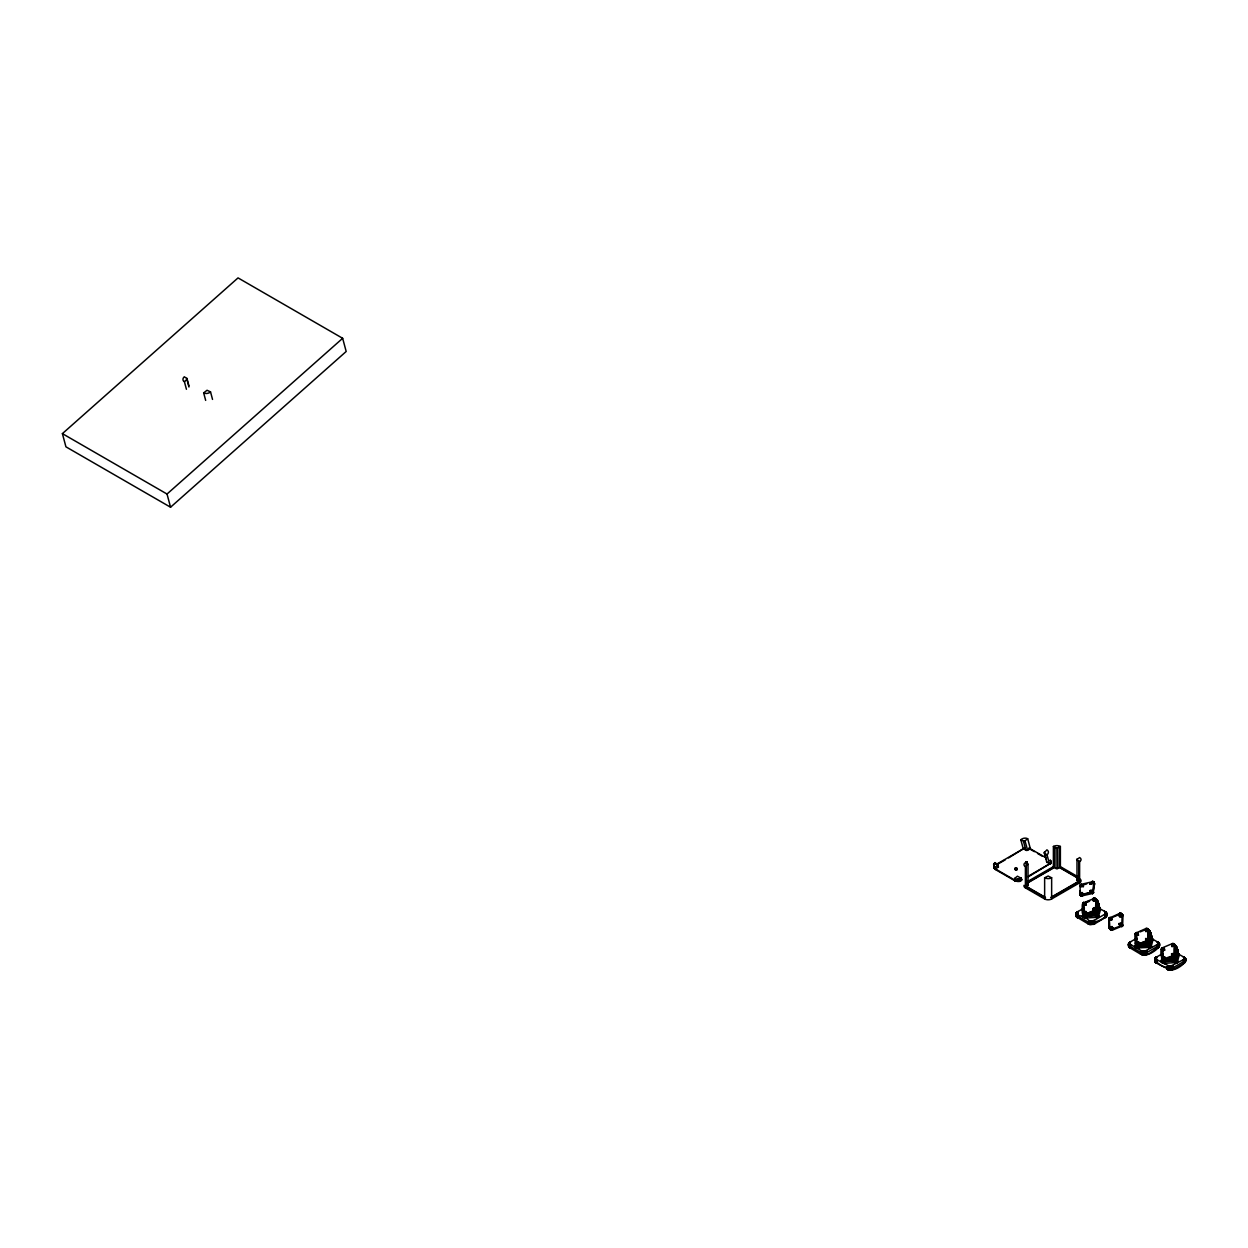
<?xml version="1.0" encoding="UTF-8"?>
<svg xmlns="http://www.w3.org/2000/svg" width="1248" height="1248" viewBox="0 0 1248 1248"><rect width="100%" height="100%" fill="white"/><g stroke="black" fill="none" stroke-linecap="round" stroke-linejoin="round"><path stroke-width="1.5" d="M1015.466 869.996L1015.794 867.719L1016.777 869.794C1017.853 868.546 1013.782 867.032 1015.591 869.388M1015.685 867.734L1016.215 869.31L1016.106 867.688M1016.418 869.357L1016.418 867.75L1016.512 869.404M1016.668 869.965L1016.714 868.296M1025.809 863.772L1026.012 861.76L1027.151 861.822M1026.277 861.65L1026.605 863.242M1026.714 861.65L1026.808 863.273L1026.901 861.697M1027.276 863.725L1027.244 861.931L1026.012 861.76M1076.4 914.41C1077.773 919.714 1074.403 915.112 1077.461 913.567L1077.289 911.976C1078.678 910.01 1074.325 917.062 1077.461 917.701C1074.481 916.765 1077.133 909.34 1077.476 913.474M1076.213 916.282L1076.306 912.943L1078.022 911.57L1076.774 912.366M1076.431 915.205L1077.118 917.452L1076.93 915.533L1078.178 914.285L1077.461 917.701L1078.022 914.176L1077.461 912.179L1076.306 912.943M1077.102 913.723L1078.178 911.461M1076.15 913.24L1077.383 912.319C1072.718 917.28 1082.671 913.271 1088.833 920.447L1088.334 923.988L1094.153 924.175L1106.149 917.015L1106.898 915.33L1105.447 911.867L1105.65 913.598M1077.102 915.658L1088.162 922.069L1089.208 920.634L1087.96 923.567M1105.822 913.723L1104.574 911.352L1105.666 912.725L1104.745 914.285L1093.716 920.634L1090.05 920.915L1089.722 924.487L1090.05 920.915L1088.162 922.069M1089.832 924.253L1090.502 920.993L1089.988 924.534L1088.381 923.785M1090.097 924.3L1091.189 924.409L1091.22 921.071L1090.783 924.643L1090.736 921.024L1090.362 922.724L1088.381 922.178M1105.822 912.101L1105.291 911.929C1112.062 915.876 1092.764 924.706 1093.903 920.54L1094.59 923.988L1094.09 920.447L1094.964 921.96C1095.604 925.205 1089.02 925.454 1091.704 921.071L1092.016 924.394L1092.187 921.024L1092.827 924.3L1092.655 920.962L1093.201 924.487L1092.889 920.915L1093.092 922.631L1090.362 922.724M1094.09 923.972L1093.31 920.79L1094.153 924.175L1093.716 920.634L1094.761 922.069M1097.522 914.628C1099.519 912.101 1092.998 885.066 1100.393 910.088L1098.24 917.233L1085.729 918.029L1082.531 916.172L1083.919 908.95M1096.134 900.962C1102.889 905.814 1095.775 913.318 1097.304 902.366L1096.867 899.98L1095.136 899.278L1096.103 899.839L1095.338 910.494L1084.013 914.534L1097.413 914.69L1098.1 912.772L1096.384 909.277L1096.524 904.285L1097.85 901.649L1095.619 899.059L1094.231 899.215M1100.393 910.088L1099.176 908.887L1098.802 904.254L1097.164 902.71M1099.176 907.327L1100.424 909.808L1098.521 907.858L1099.644 908.528L1097.912 901.68L1094.917 898.154L1082.89 903.131L1084.465 914.893L1097.023 914.55L1098.115 913.052L1097.382 911.04M1119.581 916.687L1119.69 914.893L1121.453 915.346M1128.769 944.845L1129.924 942.474L1128.676 943.379C1127.318 946.296 1131.515 949.931 1128.52 946.109C1127.724 944.143 1131.421 940.664 1129.752 942.271L1128.769 945.11L1129.44 947.622L1128.488 944.174L1130.111 942.209L1129.58 947.747L1130.111 942.209L1129.112 944.408M1129.565 944.003L1130.485 941.85L1129.409 942.521L1129.939 943.769M1158.752 944.408L1159.111 946.109L1159.174 943.379L1157.052 941.647L1158.128 943.02L1157.364 944.471L1144.65 951.319L1141.483 950.836L1130.345 944.346L1129.409 947.435M1129.175 947.341L1128.488 945.781L1129.846 943.722L1128.676 944.954L1129.752 946.078L1140.625 952.364L1141.483 950.836L1140.797 954.268L1141.312 950.726C1140.266 962.754 1164.899 946.28 1158.986 943.082L1157.848 942.349L1159.236 943.535L1158.269 947.747L1158.986 946.873M1142.513 951.194L1142.201 954.767L1142.513 951.194L1141.702 954.642L1142.076 951.07L1140.625 952.364M1142.294 954.533L1142.965 951.288L1142.45 954.829L1140.438 953.862M1142.56 954.595L1143.652 954.689L1143.683 951.35L1143.246 954.938L1143.199 951.319L1142.029 952.864L1141.873 951.007L1141.53 954.346M1159.111 946.109C1162.559 942.022 1143.636 962.083 1144.166 951.35L1144.478 954.689L1144.65 951.319L1145.305 954.595L1145.118 951.241L1145.664 954.767L1145.352 951.194L1145.555 952.926L1142.825 953.02M1146.553 954.268L1146.553 950.726L1147.255 954.174M1138.004 933.254L1138.457 935.189L1136.179 934.924L1136.101 933.535L1137.334 933.005L1138.27 933.754L1137.334 933.005L1135.805 934.814L1136.101 943.738L1137.38 945.376L1148.846 941.71L1149.86 936.936L1151.358 935.314L1150.032 932.755L1151.639 938.153L1149.985 945.922L1138.457 946.608L1136.21 945.079L1134.978 946.327L1136.616 947.965L1150.999 947.341L1152.887 940.103L1150.859 938.075M1148.581 929.432L1150.843 933.098L1151.561 938.73L1150.094 938.605L1149.486 933.332L1148.519 942.661L1136.678 945.001L1136.663 933.348M1148.815 929.651L1151.077 933.8L1151.639 939.276L1152.887 940.243L1151.639 938.153L1150.438 945.36L1151.592 946.702L1150.375 945.547L1151.452 946.936L1150.266 945.703L1151.249 947.138L1149.611 939.775L1149.782 931.086L1147.52 928.496L1149.236 930.15M1154.79 961.412L1155.414 962.489L1154.79 958.838C1156.568 956.467 1155.898 960.991 1155.976 957.419C1157.754 955.032 1152.31 963.784 1157.052 959.821L1156.35 963.253L1154.728 961.085L1156.163 957.294L1156.88 959.712L1169.922 966.498L1183.603 959.603L1184.336 958.027L1183.276 956.795L1185.319 958.37L1185.6 960.929L1183.978 963.253L1173.292 969.415L1170.031 970.102L1155.976 962.832L1154.993 959.993M1155.632 960.976L1156.724 959.603L1156.163 963.144L1156.584 959.494L1155.476 960.835L1155.976 963.019L1154.993 958.37L1156.241 957.481L1155.102 959.837M1155.336 959.556L1156.459 957.232M1155.632 959.275L1156.724 956.998L1155.804 959.15M1166.833 969.306L1167.707 965.968C1167.972 970.398 1152.918 961.709 1156.88 959.712L1155.804 961.1M1168.736 966.342L1168.424 969.914L1168.736 966.342L1167.925 969.774L1168.3 966.217L1167.473 969.618L1167.91 966.061L1166.864 967.496M1168.534 969.68L1169.204 966.436L1168.69 969.961L1166.662 969.01M1168.799 969.727L1169.891 969.836L1169.922 966.498L1169.485 970.07L1169.438 966.467L1169.064 968.152L1167.083 967.606M1185.226 958.23L1183.978 957.356L1185.319 958.37C1190.264 961.444 1168.97 976.045 1170.406 966.498L1170.718 969.821L1170.889 966.467L1171.529 969.727L1171.357 966.389L1171.903 969.914L1171.576 966.342L1171.794 968.074L1169.064 968.152M1172.792 969.415L1172.777 965.874L1173.479 969.306M1162.559 950.836L1161.389 949.4L1162.2 947.887L1172.246 943.644L1174.04 943.784L1175.975 946.093L1176.614 960.679L1164.696 961.756L1162.45 960.227L1161.217 961.194L1163.963 963.409L1177.363 962.395L1179.11 955.25L1177.082 953.222M1177.878 954.314L1179.11 955.25L1177.878 954.205L1176.614 947.185L1173.12 943.504L1176.755 947.513L1177.862 954.424L1179.11 955.375L1177.878 954.314L1177.644 950.461L1176.677 960.508L1177.816 961.834L1176.552 960.773L1177.691 962.068L1176.49 960.851L1177.488 962.286L1176.318 961.007L1177.238 962.489L1176.224 961.069L1176.427 956.171C1172.668 954.658 1175.647 940.727 1172.714 944.408M1162.512 948.901L1162.34 958.885L1163.776 960.586L1175.554 958.168L1176.302 953.456C1179.204 952.099 1176.365 946.748 1175.101 945.844C1179.142 947.56 1176.146 953.113 1179.11 955.11L1177.878 954.205L1177.348 949.073M1083.404 886.642C1084.59 884.099 1078.912 885.128 1082.952 885.503M1083.092 886.517L1083.389 886.532M1090.549 892.211L1089.91 890.495L1091.048 892.382L1092.406 891.977L1092.234 890.37L1092.452 891.899M1090.658 890.729C1089.707 889.294 1094.418 890.542 1091.048 892.382M1083.779 909.464C1084.278 930.961 1083.311 885.503 1083.685 913.801C1083.857 916.796 1079.816 900.775 1084.543 902.928L1089.582 901.29M1098.973 905.221L1099.036 908.341L1100.408 909.667L1099.16 908.653L1097.32 900.806L1095.151 899.558L1096.758 900.37L1096.352 911.134L1084.606 914.971L1096.82 912.194L1097.647 910.51L1096.493 909.527L1096.852 904.925L1097.179 910.307L1096.945 905.143L1098.193 903.973C1099.706 897.109 1089.13 901.68 1095.104 900.822M1099.176 908.887L1100.424 909.808L1099.16 908.996L1097.632 902.569L1099.036 908.341C1100.502 910.12 1097.6 900.962 1097.912 901.742M1149.985 944.611L1151.03 941.304L1150.781 938.777L1150.578 943.628L1148.862 939.557L1149.314 935.204L1149.876 944.689L1137.068 945.251L1150.063 942.568L1150.188 944.767L1137.068 945.251L1136.429 947.887L1136.288 934.456M1150.796 932.958L1150.016 932.818L1150.734 934.456L1149.408 935.438L1148.971 939.806L1150.391 941.741L1150.188 947.731L1149.486 945.126M1151.639 939.058L1152.871 939.962L1151.623 937.513L1152.887 940.103C1150.094 939.916 1152.996 934.159 1149.907 937.201L1149.938 944.05M1162.559 949.182L1163.573 948.152L1164.509 948.901L1161.592 948.574L1162.574 960.773L1161.326 961.896M1175.429 958.23L1175.85 946.14L1173.666 944.736L1176.224 946.67L1175.226 949.712L1176.271 953.176L1175.632 956.686L1175.647 950.586C1176.848 943.878 1179.656 955.781 1176.256 949.088L1177.597 950.57L1177.878 954.205L1179.079 954.97L1177.457 953.472L1184.336 957.419L1184.695 959.275M1084.34 914.8L1083.046 912.678L1085.198 914.222L1095.635 909.854L1095.916 899.48L1093.373 898.264L1096.243 899.246L1098.115 902.132L1098.271 904.16L1096.945 905.143M1098.443 905.408L1098.739 904.176L1099.004 907.733C1098.677 903.911 1098.77 900.978 1097.335 906.376L1095.76 912.132L1084.606 914.956L1091.407 914.956M1110.564 929.947L1109.3 927.982L1109.285 918.029L1110.127 917.374L1108.926 918.98L1109.254 928.231L1112.155 930.228L1122.623 925.86L1122.982 915.517L1121.843 913.91L1119.596 913.411L1109.207 918.154L1109.956 929.074L1112.608 928.949M1162.091 949.681L1162.34 958.885L1163.62 960.539L1174.945 956.686L1176.037 951.818L1177.332 950.758L1176.287 947.653L1177.831 953.987L1179.032 954.829M1085.994 915.299L1085.978 918.044C1084.637 910.478 1097.6 918.622 1098.053 912.226L1096.384 909.277L1098.084 902.522L1095.869 898.903L1093.342 898.31M1175.538 957.325C1171.388 961.49 1160.468 957.497 1164.68 963.472C1163.417 956.561 1175.756 961.74 1176.271 955.718L1175.086 954.704L1175.226 949.712L1176.536 947.092L1173.76 944.206L1175.647 945.89L1175.366 956.498L1163.448 960.461L1176.115 960.118L1176.599 962.816L1175.725 961.272L1176.802 958.214L1175.086 954.704L1176.802 947.747L1175.569 945.407M1100.284 909.262L1099.16 907.982L1097.975 915.08L1099.129 916.406C1089.988 913.848 1077.664 922.256 1083.919 903.349M1109.581 919.807C1111.968 915.548 1112.03 919.979 1112.155 919.495M1149.143 931.648L1147.583 929.292L1148.566 929.963L1147.926 940.68L1136.242 944.408L1136.928 945.188L1135.462 943.207L1135.524 933.176L1146.179 928.434L1148.3 929.464L1147.926 940.399L1137.318 944.549L1135.555 943.285L1135.212 934.175L1136.366 932.521L1137.006 933.223M1148.722 941.803L1149.065 930.041M1162.262 954.58L1163.276 959.868L1173.931 956.03L1174.805 945.282L1173.682 945.344M1174.992 956.28L1174.945 944.674M1100.377 909.542L1098.911 906.126L1097.491 907.171L1096.82 911.57L1097.538 907.452L1098.895 906.329L1097.85 901.54M1135.165 946.873L1136.335 945.625L1136.304 937.045M1178.986 954.704L1177.831 952.536L1178.908 954.564L1177.722 953.768C1178.876 950.165 1174.274 954.408 1177.722 954.112L1177.55 950.087L1176.318 948.964L1177.691 953.16L1177.613 950.695L1176.178 949.198L1177.691 950.836M1097.85 905.362L1098.536 904.925C1097.288 899.886 1099.722 904.972 1097.195 905.861C1100.455 915.923 1084.668 911.102 1084.153 917.686L1084.918 916.11L1084.356 917.748C1084.871 911.383 1096.571 916.266 1097.476 910.073L1096.384 909.277L1097.71 902.585L1098.692 905.533M1151.498 938.964C1151.405 935.236 1151.452 930.54 1149.658 936.156L1149.486 940.15M1175.429 960.32L1176.568 956.639L1175.382 955.5L1175.897 951.304L1177.254 949.073L1177.379 950.96M1083.997 914.488L1083.28 917.202L1084.216 915.736L1082.999 916.968L1084.216 914.706L1083.841 909.589C1084.715 922.631 1080.378 900.619 1085.713 903.318C1083.763 902.086 1083.545 905.752 1083.81 905.174M1104.574 911.352L1105.65 911.976L1098.786 908.06L1100.128 909.012C1097.632 908.716 1100.486 903.755 1097.444 906.906L1096.898 910.946L1096.945 900.448M1096.508 911.602L1096.524 904.285M1098.053 912.226L1097.444 913.474L1097.647 910.51M1149.049 941.476C1148.659 931.273 1151.53 929.854 1146.834 929.136M1149.658 931.757L1148.862 930.712L1150.391 932.49L1148.862 939.557L1150.328 941.491L1150.157 944.174L1137.224 945.313L1149.19 943.098L1149.533 933.223M1150.126 942.458L1150.11 940.789M1175.725 957.762L1163.308 960.398L1163.058 963.191L1163.464 960.476L1175.429 957.122L1175.772 948.355L1175.351 949.416L1176.724 947.7L1177.472 951.382L1176.146 952.349L1175.538 956.077L1176.677 957.138C1176.583 965.609 1146.6 957.746 1176.1 959.821M1176.006 957.793L1176.349 955.937L1175.195 954.954L1176.708 947.887M1097.132 911.882L1096.649 904.488L1097.912 902.195L1098.552 903.427M1149.704 941.585L1149.112 934.768L1150.469 932.256L1147.63 929.854L1149.611 930.992L1149.377 942.708L1137.895 945.469M1152.746 939.557C1150.765 939.229 1150.687 929.588 1150.999 935.22L1150.313 935.657M1150.531 932.365L1151.592 938.839L1152.84 939.822L1151.623 938.948L1150.001 931.679L1147.754 929.308M1176.084 952.068L1176.084 956.467L1176.084 952.068L1177.644 950.461L1176.692 947.638L1175.164 952.208L1176.146 958.916M1177.66 952.708L1177.8 951.506L1177.644 953.675L1178.83 954.439L1177.722 953.768L1177.675 951.319L1176.24 952.895L1175.632 956.686M1096.914 909.652L1096.836 906.906L1097.008 909.854M1098.193 903.973L1098.443 903.224M1136.242 939.76L1136.242 947.794L1137.068 946.265M1158.784 945.188L1158.877 942.926L1157.629 942.084L1158.612 942.646L1151.436 938.434L1151.389 935.548L1151.561 938.73L1152.684 939.432L1149.767 932.662L1148.924 937.061L1150.594 934.097L1150.079 932.225L1150.812 934.643L1149.502 935.672L1148.971 939.806M1149.736 939.962L1149.299 937.186L1149.377 941.741M1149.408 935.438L1150.656 934.268L1149.58 930.774L1151.155 935.813M1175.866 956.389L1175.678 946.234L1176.443 947.326L1175.164 952.208L1176.895 947.856L1176.739 949.057M1175.647 950.586L1176.895 949.416C1178.143 948.137 1176.271 951.272 1176.724 947.544M1097.148 909.496L1096.805 908.092L1096.992 911.336M1176.271 955.718L1176.63 958.948M1096.992 910.868L1097.678 901.352M1150.204 932.584C1150.75 930.493 1147.942 931.71 1149.845 941.32L1149.626 933.005M1175.554 956.108L1175.678 946.234M1084.855 911.711C1086.883 913.614 1085.822 910.213 1084.387 912.896M1094.465 900.167L1093.139 900.541L1094.714 900.682M1146.116 931.445C1146.881 930.696 1145.586 930.275 1147.661 930.368M1152.809 939.697L1151.514 936.796L1151.42 938.527L1152.59 939.292L1151.498 938.621L1149.439 930.415M1164.992 956.966L1163.152 957.7L1164.4 958.495L1164.041 956.873L1163.074 958.09L1164.977 958.526M1172.59 946.296C1174.805 945.001 1170.172 946.639 1173.463 945.828M1081.735 894.192C1084.372 891.665 1079.239 893.396 1082.64 893.474M1086.088 904.8L1085.495 902.912L1086.041 904.862L1083.716 904.628L1083.701 903.162L1085.183 903.146M1083.046 902.944L1083.919 904.098L1083.763 902.288M1111.406 918.294L1110.361 920.041L1112.186 919.511M1136.304 939.869C1137.49 955.89 1134.276 932.942 1136.335 932.568M1136.226 934.159L1137.708 933.426M1097.928 913.52L1097.413 915.689L1098.536 917.062L1097.476 910.073M1149.392 939.947L1149.268 938.371L1149.907 941.46L1148.753 942.802L1137.224 945.313L1148.8 944.065L1150.391 941.741M1162.528 955.016L1162.465 962.941L1163.167 960.32M1176.037 956.966L1176.178 955.516M1097.179 910.307L1096.976 900.791L1097.881 901.961L1097.086 903.568M1149.533 940.774L1149.034 931.024L1149.486 931.71M1090.908 922.771L1090.986 921.055L1090.627 922.756M1143.371 953.066L1143.449 951.35L1143.106 953.051M1169.61 968.214L1169.672 966.482L1169.329 968.183M1085.807 915.283L1085.729 918.029L1085.994 916.313M1138.27 945.578L1138.441 948.324L1138.457 945.594M1096.789 910.073L1097.351 901.259M1149.252 940.368L1150.157 931.523M1175.632 957.216L1174.508 954.611L1174.446 956.826L1164.852 960.554L1174.976 958.948L1176.505 956.389C1172.574 952.302 1177.738 945.547 1174.368 944.72M1175.928 957.544L1175.554 950.352M1082.593 885.331L1081.283 884.302L1080.019 885.409L1080.3 894.8L1093.201 891.758L1094.2 882.929L1093.232 881.572L1081.142 884.348L1080.3 886.626M1080.113 890.62L1079.988 894.91L1081.298 896.033L1092.998 893.381L1094.59 883.943L1092.593 882.398M1096.93 910.276L1097.304 902.366L1096.914 913.505L1086.197 915.314M1175.632 955.703L1176.084 946.748L1176.77 947.95M1099.176 907.748L1097.335 900.65L1096.633 901.68M1149.954 937.466L1151.545 936.546L1149.954 937.466L1150.141 943.878M1176.193 952.614L1177.675 951.709L1176.271 953.176L1175.678 957.013L1176.193 952.614L1177.66 951.21M1083.748 914.8L1082.702 916.594L1083.748 914.8L1082.515 915.751M1097.039 911.992C1093.778 914.612 1080.628 918.59 1083.935 909.839L1083.732 913.63M1137.864 945.422L1149.08 941.788L1138.628 945.422L1136.195 943.925L1135.742 947.497L1136.928 946.187L1136.054 947.7M1162.512 949.603L1162.918 960.149L1162.481 954.892C1163.963 969.259 1158.971 950.321 1161.841 948.246M1185.6 959.478L1184.149 957.294L1185.35 961.256L1184.29 958.729L1185.116 960.476L1185.116 958.074L1183.868 957.232L1185.023 960.336M1173.697 954.907C1171.591 957.2 1173.931 953.862 1173.962 955.079M1111.141 930.212L1109.285 927.81L1109.893 928.762M1151.623 937.31L1151.389 935.314M1177.644 953.675L1178.72 954.314L1177.566 953.566L1177.769 951.99M1136.335 945.625L1135.103 946.748L1136.288 945.532L1135.04 946.608L1136.242 945.422L1134.978 946.327L1136.21 945.188L1134.978 946.187L1136.242 939.338M1176.037 951.818L1176.022 956.218L1175.226 949.712M1096.555 910.307L1095.806 909.168L1097.101 910.073M1111.469 930.275L1109.488 928.59L1111.609 929.323L1121.796 925.423L1122.155 914.628L1119.581 913.458L1121.578 913.489L1122.982 915.689M1174.664 954.767L1175.164 957.606M1097.054 900.869L1096.462 906.781L1096.742 904.706L1098.224 902.85L1098.552 903.724M1150.344 932.24L1149.97 932.942C1148.207 933.785 1152.278 933.473 1150.188 931.804L1149.86 932.802L1149.408 930.743M1175.538 948.932L1176.614 947.185L1176.552 950.789M1176.443 947.326L1177.55 950.29M1122.857 925.049C1122.451 923.286 1119.971 926.531 1121.718 926.687M1151.639 938.278L1150.032 933.941L1151.264 935.064L1149.798 936.671L1149.892 941.569L1149.907 937.201M1177.426 951.179L1177.441 949.619L1175.959 951.553L1176.022 956.218M1151.108 935.61L1150.172 933.566L1151.311 934.939M1085.432 915.236L1085.495 917.998L1085.807 916.297M1121.328 923.926L1120.158 925.61L1118.972 923.536L1119.862 925.408M1138.082 945.563L1137.958 948.293L1138.27 946.592M1147.489 940.43C1148.051 938.387 1145.648 938.184 1145.758 938.948M1164.322 960.695L1164.197 963.44L1164.696 961.756M1176.552 948.09L1177.379 949.51M1095.026 910.135C1096.446 907.327 1091.407 908.31 1094.309 908.248C1092.14 908.185 1092.952 911.102 1095.26 909.652M1098.536 904.925L1097.678 902.663L1098.412 904.535L1097.039 905.377L1096.493 909.527M1121.219 924.706L1121.5 924.799M1147.474 939.76L1146.85 940.399L1147.723 939.931M1096.961 909.418L1097.226 905.923M1149.611 939.775L1149.002 934.565L1150.094 931.96M1175.85 954.923L1175.928 951.366M1096.134 911.867C1095.338 908.903 1096.696 912.194 1085.573 915.127C1084.637 914.612 1100.596 916.126 1098.318 908.497L1098.568 911.009C1098.817 915.408 1078.288 918.606 1083.576 909.152M1097.569 910.291L1097.975 911.695C1099.004 917.576 1076.899 915.439 1090.892 913.38M1097.928 911.446L1097.975 913.739M1150.235 935.407L1151.077 933.8L1149.065 940.072L1150.204 941.023L1150.001 943.051M1150.328 941.491L1149.907 943.769M1143.823 944.767L1138.769 945.313L1138.691 948.34L1138.66 946.608M1175.85 959.946L1165.039 960.523L1164.914 963.472L1164.883 961.756M1150.796 933.317L1150.734 934.456L1150.204 933.317L1149.314 933.8M1150.172 942.224L1149.158 940.352L1149.58 935.906M1175.382 955.5L1175.819 951.054L1175.881 955.75M1096.602 909.776L1097.632 904.706M1149.564 940.368L1150.094 934.986M1175.288 955.219L1176.318 950.134M1159.096 946.421L1159.298 946.265M1177.675 951.896L1176.848 952.099M1079.988 885.643L1080.986 884.426M1090.097 922.678L1090.268 920.962L1089.832 922.631M1137.724 945.485L1137.724 948.262L1138.082 946.561M1142.56 952.973L1142.731 951.241L1142.294 952.926M1161.748 958.105L1162.34 958.885M1162.028 959.01L1163.932 960.554L1163.963 963.409L1164.322 961.709M1168.799 968.12L1168.97 966.389L1168.534 968.074M1084.918 912.943L1085.074 912.054M1093.123 900.37L1094.106 901.212M1109.285 918.091L1110.143 919.074M1110.751 927.42C1113.871 925.61 1108.801 928.98 1112.233 929.12M1121.344 915.97C1118.13 917.53 1120.564 913.474 1121.359 916.25M1138.628 942.786C1140.391 942.864 1134.104 943.176 1138.847 941.897M1137.287 942.895C1139.564 940.727 1136.32 944.908 1137.552 941.834M1146.413 930.244L1145.602 930.836M1164.384 957.029L1163.542 958.214L1164.836 957.559M1171.872 946.062L1174.04 944.97M1093.654 910.432L1092.64 908.544M1118.972 923.957L1121.172 923.676M1138.55 935.095L1138.504 935.142M1145.602 938.48L1145.96 940.633M1164.571 949.962L1164.197 948.34L1162.84 948.324M1173.588 954.065C1169.735 952.021 1172.917 957.434 1171.716 955.469M1097.195 905.861L1096.898 910.541L1097.398 906.641L1098.895 905.627L1097.725 903.146L1098.739 904.488M1175.959 955.984L1175.897 951.304M1097.46 912.132L1097.725 910.728M1161.217 961.194L1162.481 954.486M1097.273 906.11L1096.774 910.338L1097.273 906.11L1098.989 905.408L1097.491 903.77L1099.082 907.421L1097.6 908.029M1110.611 927.67C1113.169 931.289 1110.704 923.489 1112.717 928.855M1149.236 940.633L1149.736 936.406L1151.249 934.612L1150.204 933.442L1151.14 934.362M1175.476 955.656L1175.959 951.553M1090.924 884.302L1092.39 882.835L1091.095 884.177M1149.174 941.663L1149.798 936.671M1080.908 885.612L1081.408 884.894M1082.827 886.626L1081.361 886.642L1081.688 885.44M1135.727 943.956L1135.524 942.958L1136.179 943.847M1176.349 955.937L1176.396 959.322M1096.805 910.494L1097.335 906.376M1175.195 954.954L1175.725 950.82C1178.346 950.695 1176.193 947.06 1177.41 949.307M1149.736 936.406L1149.72 940.836M1149.767 941.335L1149.938 940.368M1097.959 913.427L1097.538 912.101M1150.001 942.396L1150.547 947.606L1149.626 946.093M1176.131 956.732L1176.146 952.349M1176.318 959.993L1176.224 957.528M1097.398 906.641L1096.836 910.634L1097.444 906.906M1149.361 940.836L1149.86 936.936M1173.26 953.566L1171.872 953.784M1171.451 953.831L1173.619 953.893M1135.243 933.894L1136.32 935.688L1135.306 933.629M1150.516 942.521L1149.346 944.876M1099.02 908.201L1099.067 906.563L1098.162 906.672M1150.032 940.571L1149.954 941.944M1099.004 907.967L1099.145 907.109M1135.493 943.363L1137.724 945.454L1137.271 948.168M1149.065 941.054L1148.269 939.463L1149.096 940.181M1151.405 937.498L1149.439 941.866L1150.032 938.028L1151.452 936.562L1150.063 938.309L1149.689 942.412M1151.623 937.825L1152.497 939.167L1151.467 937.092L1150.032 938.028L1149.408 941.538L1150.001 937.747L1151.389 937.295M1136.086 935.298L1138.27 935.282M1163.308 950.555L1162.45 950.633M1091.189 922.787L1091.47 921.071L1091.735 922.787M1143.652 953.082L1143.932 951.366L1144.213 953.082M1169.891 968.23L1170.156 966.514L1170.437 968.23M1098.146 903.053L1097.772 905.112M1150.172 931.804L1150.313 932.942M993.642 864.817L993.642 864.786A4.945 3.494 -15 0 1 994.968 862.633L997.963 864.724L995.311 867.282A4.867 3.448 -15 0 1 993.985 865.004L993.642 864.817A5.242 3.026 0 0 1 995.108 863.179L994.968 862.633M1097.975 911.695L1097.507 913.115M1150.438 941.99L1150.25 943.004M1176.677 957.138L1177.363 962.395L1176.412 960.929M1150.079 942.084L1150.266 941.257M1086.15 912.491L1085.245 911.492M1164.852 957.934L1164.041 956.92M1096.945 911.258L1099.036 905.783L1097.491 907.171M1176.458 957.762L1176.63 956.888M994.016 866.564L994.75 868.436A5.086 2.933 0 0 1 994.063 866.533L995.108 869.341L1014.671 880.651C1016.683 881.743 1021.535 882.242 1021.66 879.512A71.729 29.281 48.4 0 0 1021.332 878.311L1017.401 876.205L1014.671 878.452L1014.671 880.651M1099.784 908.638L1098.973 906.454M1176.474 958.152L1177.02 953.924L1176.817 958.776M1177.894 961.6L1176.614 959.681L1177.862 952.645M1098.911 905.752L1097.616 903.521L1098.646 905.33M1149.439 941.866L1150.094 938.605M1175.678 957.013L1176.318 953.753L1177.675 952.926M1083.701 905.003L1082.968 903.068M1162.294 950.258L1161.545 948.776M1177.722 954.112L1177.722 953.628M1086.181 904.488L1085.869 904.972M1097.21 910.697L1097.366 909.87M1155.476 960.835L1156.334 959.26L1154.852 960.289L1155.071 961.88M1164.431 950.071C1163.448 951.678 1162.169 948.121 1162.044 949.962M1175.897 956.124L1176.068 955.313M1176.77 957.934L1176.38 958.074M1150.656 934.268L1150.906 933.52M1176.895 949.416L1176.926 948.355M1085.62 916.282L1085.027 917.935M1176.568 956.639L1176.349 957.606M1098.224 902.85L1098.037 903.63L1095.869 898.903M1150.687 933.13L1150.516 933.91L1150.344 932.662M1097.772 913.786L1098.084 912.506M1177.597 952.255L1178.611 954.19M1137.49 948.215L1137.895 946.53M1163.729 963.362L1164.134 961.678M1097.632 911.664L1097.725 912.444M1084.949 912.21L1085.776 912.366M1150.547 942.786L1150.531 943.55M1083.732 904.862L1083.685 903.989M1164.602 949.837L1164.68 950.336M1171.7 954.392L1172.293 955.64M1084.793 917.873L1085.401 915.127M1163.495 963.316L1163.776 961.6M1097.975 915.08L1099.207 916.157M1109.035 918.622L1109.581 919.667M1083.248 902.71L1084.044 903.583M1109.472 917.842L1110.221 918.809M1161.95 948.137L1162.699 949.104M1089.067 924.05L1089.816 920.852L1088.989 924.269L1089.395 920.712L1088.599 922.272M1137.552 946.452L1136.834 948.043L1137.38 946.39M1141.78 952.801L1142.294 951.148L1141.53 952.723M1168.019 967.949L1168.518 966.28L1167.769 967.871M1097.382 912.6C1095.9 916.438 1096.181 909.496 1096.508 917.654M1149.907 943.145L1138.597 945.36L1147.817 941.881L1149.174 944.642M1175.678 958.074C1173.962 957.497 1175.71 962.13 1175.304 957.512M1089.067 922.444L1089.613 920.79L1088.833 922.35M1096.696 912.288L1095.962 909.34M1172.636 945.391L1171.747 946.639M1167.535 967.793L1168.097 966.139L1167.301 967.699M1148.893 944.908L1148.612 942.848M1141.062 952.552L1141.67 950.914L1140.844 952.458M1098.958 906.953L1097.569 907.733M1046.557 861.76L1049.49 863.975A5.039 2.902 0 0 0 1050.161 860.2M1079.645 893.381L1080.44 895.627M1109.597 917.748L1110.595 918.497M1135.945 932.786L1136.741 933.691M1084.465 914.893L1083.966 917.592L1084.762 916.048M1163.308 961.412L1162.652 963.035L1163.62 961.537M1105.447 915.907L1104.574 914.378L1105.65 915.782C1104.433 920.774 1107.865 914.456 1106.212 914.753M994.172 866.72L994.126 868.234M1082.843 903.334L1084.543 905.128L1084.138 902.897M1090.175 891.212L1090.378 890.807M1121.094 923.707L1119.659 923.77M1106.414 912.647L1105.385 912.054L1106.524 912.787L1105.962 917.327L1106.321 914.893M1149.533 941.507L1149.392 940.696M1148.924 940.883L1148.41 939.76M1105.385 912.054L1106.773 913.24L1105.806 917.452L1105.291 913.817L1106.414 915.127L1105.634 913.146L1106.867 914.207L1105.666 913.006L1106.898 914.035L1105.666 912.865L1106.898 914.035M1162.169 947.934L1163.152 948.761M1151.545 936.546L1151.405 935.688M1089.317 922.506L1090.05 920.915M1083.872 904.472L1083.904 904.036M1136.975 942.443L1137.318 943.8L1138.831 943.27M1145.914 930.79L1145.57 931.601M1091.36 914.488L1086.368 915.143L1085.62 914.269M1112.498 930.119L1110.642 928.153M1138.738 945.266L1138.082 944.564M1176.302 957.715C1169.75 963.986 1154.353 960.274 1174.43 955.453M1083.607 902.413L1084.45 903.318M1136.07 932.708L1136.912 933.613M1085.276 914.378L1085.932 915.08M1091.47 921.071L1090.908 924.394M1137.739 944.674L1138.394 945.36M1143.932 951.366L1143.371 954.689M1170.156 966.514L1169.61 969.821M1162.434 947.778L1163.245 948.355M1092.016 924.394L1091.189 924.409M1122.623 925.86L1121.921 924.862L1122.685 925.735M1144.478 954.689L1143.652 954.689M1170.718 969.821L1169.891 969.836M1084.606 915.97L1083.592 917.42M1094.543 922.178L1093.108 920.852L1093.357 924.191M1159.298 943.691L1158.066 942.739L1159.33 943.847L1158.128 943.02L1159.361 944.018L1158.128 943.16L1159.33 944.486L1158.066 943.582L1159.236 944.814L1158.004 943.722L1158.612 945.688L1147.224 952.364L1146.319 952.723L1145.57 951.148L1145.82 954.486M1185.319 961.88L1184.648 962.754L1183.978 959.26L1185.319 960.258L1184.165 958.994L1185.413 960.102L1184.149 961.334L1173.026 967.699L1171.794 966.28L1172.059 969.634M1146.491 929.261L1145.836 928.559L1146.662 929.183M1097.944 913.068L1097.866 911.196L1097.663 912.928M1112.155 930.228L1111.687 929.479M1169.797 959.119L1164.462 960.57L1164.322 959.712M1091.704 891.914L1091.969 891.852M1093.513 898.248L1094.371 898.841M1119.581 913.458L1120.954 913.926M1172.044 943.753L1173.12 943.504M1146.148 928.481L1147.006 929.105M1157.738 948.106L1157.364 944.471L1158.113 947.872L1158.752 947.17M1172.387 943.628L1173.245 944.237M1162.294 962.848L1163.167 961.334M1183.978 963.253L1183.276 959.821L1184.165 963.144L1183.744 959.494L1184.976 960.695M1120.127 913.255L1122.763 914.753M1185.319 958.37L1184.165 957.622L1185.538 958.838L1184.524 962.707M1094.543 898.81L1093.888 898.108L1095.463 898.435M1120.267 913.286L1121.125 913.91M1172.73 943.566L1173.588 944.206M1105.65 917.405L1105.166 913.942L1106.149 915.392M1095.978 912.553L1096.93 912.101M1174.664 957.98L1173.323 956.171L1174.914 956.405M1147.177 928.465L1149.985 931.289M1094.87 898.217L1096.727 900.214M1121.094 913.364L1122.966 915.361M1173.604 943.582L1175.616 945.719M1085.573 915.127L1085.105 914.41M1150.484 943.488L1150.266 943.129M1111.812 930.275L1111.328 929.557M1138.036 945.422L1137.568 944.705M1184.914 962.489L1185.538 961.412M1076.93 915.533L1077.757 913.942L1076.774 917.015M1121.578 913.489L1122.326 914.831M1174.04 943.784L1175.039 944.814M1169.657 958.916L1164.821 960.508L1164.15 959.774M1148.909 941.304L1148.269 940.181M1136.585 945.937L1135.259 947.014M1163.791 959.837L1162.496 959.556L1161.826 962.52L1163.042 961.256M1082.578 896.002L1082.141 894.816L1092.889 891.914L1093.763 881.899L1094.2 883.085M1076.634 915.268L1077.461 913.567M1185.116 962.177L1184.087 959.119M1128.769 945.11L1130.111 944.112M1154.915 961.724L1156.241 959.119L1155.211 960.554L1155.96 958.448L1154.728 959.478L1155.96 958.308L1154.759 958.994M1119.893 915.58L1119.643 916.672L1119.191 916.001M1082.203 896.064L1082.188 894.988M1083.935 915.439L1082.796 916.718M1077.289 915.782L1078.35 914.378L1077.476 917.514L1088.147 923.879M1161.732 958.511L1164.977 960.414M1106.524 916.594L1106.836 915.018L1105.385 913.692L1106.414 915.049M1129.565 945.953L1130.813 944.674L1129.939 947.809L1140.61 954.174M1174.571 957.762L1175.304 956.92M184.423 381.779L187.294 378.862L184.298 376.771A4.945 3.494 -15 0 0 184.423 381.779L186.436 389.282M1093.466 910.182L1094.948 910.198M1146.148 940.493L1147.052 940.321M1129.409 945.828L1130.485 944.471L1129.112 945.547M1082.016 896.08L1082 895.034M1119.643 925.408L1118.926 923.598L1120.579 923.224M1175.179 956.748L1174.555 955.188M1085.51 904.784L1084.356 904.862M1143.87 945.235L1138.644 945.5L1149.798 943.847M1175.07 959.478L1176.037 958.994M1158.284 947.56L1157.208 944.58L1158.113 946.078M1162.808 961.069L1161.482 962.161M1081.657 896.08L1081.813 895.066M1158.877 945.344L1157.941 943.847L1159.096 945.11L1157.848 943.987L1158.612 947.31M1076.509 915.127L1077.648 913.817L1076.306 914.831M1146.397 940.758L1147.162 940.602M1111.297 927.482C1113.824 925.954 1110.205 929.713 1112.592 928.434M1080.269 884.941L1080.643 885.94M1174.649 944.486L1175.444 945.344M1077.539 913.692L1076.4 914.971L1076.837 917.186L1076.291 916.141M1130.002 943.987L1128.863 945.266L1129.3 947.482L1128.566 943.691L1129.846 942.614L1128.676 943.379M1156.241 959.119L1155.336 962.317M1081.47 896.064L1081.439 895.081M1151.311 937.404L1152.247 938.933M1110.283 918.076L1109.722 918.871L1110.424 918.2M1093.638 881.806C1089.379 881.119 1094.886 880.792 1094.59 884.099M1093.232 881.572L1093.763 882.648M1081.142 895.986L1081.267 895.066M1092.546 881.431L1093.139 882.445M1082.64 916.453L1083.81 915.236M1080.83 895.877L1080.175 894.707L1080.908 895.019M1080.175 894.707L1079.66 893.662L1080.596 894.925M186.95 379.532L188.963 387.036M1047.041 854.864A4.945 3.494 -15 0 0 1046.932 849.841L1044.061 852.883L1047.041 854.864L1049.49 863.975M1096.29 899.465L1096.727 900.494M1076.088 913.396L1077.289 912.584L1076.026 915.502M1128.566 943.691L1129.752 942.88L1128.613 944.814L1129.846 943.722M1161.592 948.574L1162.2 949.244M1176.474 950.555L1177.192 948.964L1176.365 948.106L1177.254 949.151L1176.365 948.106L1176.396 950.305M1109.207 918.154L1110.034 919.87L1111.656 919.948M62.4 433.633L238.04 277.898L342.654 338.302L346.18 351.484L170.555 507.218L65.926 446.815L62.4 433.633L167.029 494.036L170.555 507.218M205.67 400.39L203.658 392.886L207.043 390.265L210.538 391.903L212.534 399.422M167.029 494.036L342.654 338.302M1030.411 848.734A5.039 2.902 0 0 0 1028.992 848.188A4.961 3.214 -7 0 1 1030.411 848.858L1026.761 850.543L1023.251 848.827L1020.817 839.717L1024.296 841.37L1027.697 838.734L1030.396 848.858L1046.432 858M1134.978 946.187L1136.21 945.079M1162.45 960.227L1161.28 961.756L1162.512 960.664M1076.15 914.519L1077.258 912.865M1174.805 945.11L1175.897 946.358M1026.277 866.143L1026.277 886.751L1028.134 884.801M1079.614 861.604A4.945 2.855 0 0 0 1079.614 857.563L1076.65 859.685L1079.614 861.604L1079.614 882.804L1051.643 898.966A4.945 2.855 0 0 1 1044.638 898.966L1025.404 887.858A4.945 2.855 0 0 1 1024.046 885.3M1014.671 880.043L995.42 868.936L998.478 867.032L997.589 864.146M1147.692 940.883C1148.378 940.961 1147.676 942.068 1148.191 940.306M1128.488 944.174L1129.721 943.16M1154.728 959.322L1155.96 958.308M1080.472 884.738L1081.064 886.08M1097.694 904.878L1098.49 903.536L1097.616 901.93L1097.99 902.741M1176.178 959.197L1176.365 958.355M1025.045 841.074L1027.666 850.325M1111.094 926.858L1112.795 928.075M1083.482 902.507L1084.356 903.349M1083.186 909.964L1084.434 908.903L1083.248 909.714M1135.649 940.243L1136.897 939.198M1091.251 914.066L1086.368 915.143L1097.023 912.319M1149.455 942.926L1149.33 944.611M1154.79 958.838L1156.147 957.622L1154.993 958.37M1177.644 952.645L1177.566 953.566M1028.305 876.205L1050.052 863.616L1028.243 876.845M1128.769 943.223L1130.002 942.349L1128.972 942.926M1096.009 911.695L1094.839 910.837M1028.024 885.737L1028.024 864.131L1025.404 862.618A4.945 2.855 0 0 0 1025.404 866.658L1025.404 887.858M1076.993 879.684L1078.74 881.696L1078.74 861.104M1098.989 907.499L1097.632 908.31L1097.866 910.853M998.135 867.36L997.62 865.41M1076.4 912.787L1077.539 912.054M1128.863 943.082L1130.002 942.349M1155.102 958.23L1156.241 957.481M1155.211 958.074L1156.334 957.356L1155.476 959.416M1129.112 942.786L1130.22 942.084L1129.409 942.521M1121.203 925.907L1121.983 926.531L1120.86 925.891M1130.345 941.975L1129.253 944.268M1148.222 941.678L1148.706 942.349M1155.476 957.793L1156.584 957.122L1155.632 957.668M1129.565 942.396L1130.641 941.756M1155.804 957.528L1156.88 956.888M997.183 863.881L1023.875 848.5A4.945 2.855 0 0 1 1025.232 848.078A5.039 2.902 0 0 0 1023.298 848.858M997.074 864.552L1005.295 859.794M1008.587 857.906L1023.516 848.671M1025.404 866.658L1028.024 864.131M1053.983 867.376A4.945 2.855 0 0 0 1053.39 867.672L1053.39 846.456L1056.884 848.188L1060.379 846.456L1060.379 867.672M1027.057 881.852L1053.39 866.658L1054.264 867.157L1027.931 882.367M1027.931 882.773L1054.264 867.563L1056.884 868.78L1059.505 867.563L1077.133 877.75M1044.638 898.966L1044.638 877.765L1048.133 876.034L1051.643 877.765L1051.643 898.966M1050.769 897.452L1078.74 881.291L1079.614 881.806L1051.643 897.952M1052.407 896.906L1078.74 881.696M1077.289 911.976L1084.34 907.889M1129.752 942.271L1136.803 938.184M1155.976 957.419L1163.042 953.332M1149.829 944.128L1148.846 944.346M1176.302 948.293L1175.881 946.483M1021.55 880.105L1015.638 880.48A5.086 2.933 0 0 0 1021.753 879.949M1176.677 958.558L1176.256 957.84L1176.802 958.495M1150.703 947.528L1150.188 945.781M1121.328 915.704C1117.693 916.063 1122.545 915.034 1120.907 914.659M1147.302 941.132L1147.957 942.053M1091.766 882.679L1090.097 883.537L1092.047 883.724M1089.941 883.865L1092.25 882.742M1090.315 884.364L1092.484 883.225M1057.633 848.032L1057.758 868.577M1028.976 848.671A5.07 2.917 0 0 1 1029.538 848.827L1030.286 848.812A4.945 2.855 0 0 0 1029.007 848.172M1095.869 912.335L1095.619 911.461M1096.664 913.848L1096.82 912.194M1081.236 885.487L1086.758 883.912M1170.047 959.915L1165.055 960.586L1174.93 958.199M1176.115 961.132L1176.942 962.66M1084.543 902.928L1089.286 900.947M1118.676 914.768L1110.782 918.076L1109.987 917.436L1110.673 918.466M1110.096 918.388L1110.782 920.275M1140.173 931.897L1144.9 929.916M1119.596 913.411L1120.61 913.988M1138.644 945.5L1143.355 943.66M1093.856 910.478L1093.404 910.166M1145.711 940.368L1145.446 940.259M1081.376 886.61L1080.768 885.643M1143.558 943.987L1138.8 945.376L1143.714 944.346M1091.095 913.692L1086.134 915.065M1018.165 878.982L1018.54 879.154A5.242 3.026 0 0 0 1021.332 878.327A4.945 2.855 0 0 1 1018.165 878.982A4.867 3.448 -15 0 1 1014.764 878.514L1014.671 878.452M1081.267 884.317L1081.408 885.534M1095.338 900.151L1096.852 900.307M1120.267 915.065L1120.205 916.672L1119.238 915.626M1146.21 929.885L1147.411 931.273M1165.039 960.523L1169.953 959.494M1085.464 911.399L1086.368 911.602M1172.059 954.065L1171.7 954.642M1093.872 898.154L1094.902 898.763M1149.205 945.173L1149.19 947.934L1149.736 944.471M1018.493 879.169L1018.54 879.169A4.945 3.494 -15 0 0 1021.192 877.781M1170.094 960.383L1164.509 960.726M1092.952 909.901L1092.998 909.199M1146.366 931.523L1145.586 930.556M1136.086 934.424L1136.335 935.204M1174.914 946.124L1175.741 946.296M1162.356 949.931L1163.245 950.555M1093.934 899.574L1094.777 900.385M1146.397 929.869L1147.24 930.68M1174.306 944.19L1176.521 947.06M1096.415 914.628L1097.039 913.442M1163.916 958.558L1163.245 957.902M1096.056 899.356L1097.335 900.962M1094.449 899.449L1097.086 902.164M1150.266 933.145L1149.767 932.537M1122.794 925.454L1122.092 924.893M1095.635 909.854L1096.524 910.884M1122.03 925.033L1122.436 926.125M1121.874 925.298L1122.233 926.344M1148.862 930.431L1147.988 930.103M1095.463 910.385L1095.994 911.196L1095.229 910.603M1174.15 955.828L1174.696 956.639M1094.028 882.242L1094.59 883.802M1097.195 901.181L1096.493 901.352M1093.466 882.523L1092.92 881.462M1151.436 938.434L1151.795 938.621M1173.666 956.202L1174.321 956.904M1097.382 901.321L1096.618 899.824L1096.961 900.619M1094.683 899.512L1098.053 903.006L1097.304 902.257M1093.591 892.772L1093.154 891.446L1093.232 893.194M1093.123 891.868L1093.435 892.991M1174.836 944.845L1176.193 946.514M1092.952 892.086L1092.593 893.599M1150.562 943.067L1149.704 943.332M1092.733 892.289L1092.998 893.381M1150.64 932.864L1149.798 931.304M1177.457 953.472L1178.034 953.768M1157.848 942.349L1158.877 942.926M1184.087 957.481L1185.116 958.074M1029.538 848.843L1034.374 851.635M1037.603 853.507L1042.439 856.3M1078.022 876.829L1060.379 866.658L1059.505 867.157L1077.133 877.344M1026.277 886.751L1043.905 896.922M1157.052 941.647L1157.926 942.146M1183.447 956.888L1184.836 957.793M1112.623 927.498L1111.11 928.013L1112.077 926.515M1175.959 955.11L1175.507 953.519L1175.803 955.516M1106.773 913.24L1105.666 912.725M1185.538 958.838L1184.352 958.168M186.919 378.284L188.932 385.788M1150.094 932.849L1150.906 933.816M1150.812 933.598L1149.954 932.677M1158.128 943.16L1159.361 944.174M1150.219 932.053L1150.25 933.41M1177.862 954.424L1179.095 955.516M1151.639 939.276L1152.856 940.368M1151.639 946.577L1150.438 944.362M1176.178 949.198L1177.535 950.492L1176.256 949.088M1151.436 935.501L1149.954 934.05L1151.124 935.516M1097.491 903.77L1098.88 905.346L1097.554 903.646M1177.254 949.229L1176.443 948.449L1177.285 949.369M1097.741 903.022L1098.661 903.911M1027.166 861.838L1027.244 863.788M1149.86 934.159L1151.327 935.501M1176.365 948.839L1177.472 949.9L1176.412 948.714M1176.443 947.731L1177.114 948.574M1176.256 947.903L1177.036 948.683L1176.318 947.996M1176.318 948.964L1177.488 950.212M1171.825 945.703L1172.699 946.67M1173.838 954.33L1172.964 953.519M1147.708 929.074L1146.538 928.372L1147.364 929.058M1145.836 930.103L1147.084 931.538M1162.075 947.981L1162.964 948.823M1120.657 913.208L1121.64 913.957M1120.298 914.628L1121.406 915.97M1121.515 916.75L1119.69 914.893L1121.422 916.859M1119.347 915.377L1120.642 916.812M1135.727 932.942L1136.46 933.956M1135.524 933.176L1136.366 934.3M1135.368 933.488L1136.382 934.378M1121.359 924.035L1120.501 923.224M1094.948 900.978L1093.451 899.746L1094.605 901.243M1109.066 918.419L1109.659 919.261M1111.703 926.546L1112.732 927.623M1111.016 926.874L1112.514 928.512M1110.782 927.233L1112.483 929.011M1084.528 912.366L1085.308 913.146M1157.848 943.987L1158.986 945.266M1094.028 898.966L1094.964 899.293M1105.385 913.692L1106.524 914.971M1128.894 945.485L1128.738 946.109M1176.49 960.851L1177.597 962.177M1158.612 945.688L1157.504 944.346L1158.456 945.828M1150.266 945.703L1151.358 947.045M1098.895 916.75L1097.71 915.486M1155.024 960.944L1154.728 961.085M1184.695 960.976L1183.447 959.712L1184.336 961.225M1105.822 915.658L1104.745 914.285L1105.65 915.782M1096.243 911.243L1096.337 912.241M1050.192 860.48L1050.504 860.948A5.07 2.917 0 0 1 1050.036 864.209A4.961 3.214 -7 0 0 1050.239 860.387M1093.31 891.524L1093.732 892.414M1095.697 899.808L1097.491 901.586M1176.224 961.069L1177.098 962.582M1149.985 945.922L1150.859 947.435M1097.288 914.737L1098.396 917.14M1173.463 967.496L1172.605 965.968L1173.245 967.606M1147.224 952.364L1146.382 950.836L1147.006 952.458M1082.11 892.507L1082.843 893.506M1081.907 892.507L1082.89 894.426L1081.61 892.616M1081.517 892.679L1082.609 894.566M1081.361 892.804L1082.297 894.629M1081.205 893.131L1082.016 894.566M1097.413 915.689L1098.24 917.233M1148.956 942.178L1149.08 943.894M1176.209 946.421L1176.692 947.388M1097.023 900.619L1098.178 902.429M1173.026 967.699L1172.215 966.139L1172.792 967.793M1146.787 952.552L1145.992 951.007L1146.553 952.645M1094.324 922.272L1093.529 920.712L1094.09 922.35M1175.616 955.079L1175.522 952.333L1175.663 954.86M1096.384 900.713L1096.992 901.727M1149.751 941.46L1149.767 942.287M1171.576 966.342L1172.309 967.949M1145.352 951.194L1146.07 952.801M1092.889 920.915L1093.607 922.506M1097.538 913.396L1097.335 917.545L1097.164 915.798M1176.084 956.842L1176.084 957.684M1092.874 893.459L1092.421 892.273L1092.437 893.646M1080.846 884.473L1081.189 885.706M1079.972 885.378L1080.331 886.517M1176.24 962.941L1175.585 960.305M1150.001 947.794L1149.205 946.187M1097.023 915.845L1097.538 917.498M1044.389 852.088L1046.401 859.56M1044.42 853.351L1046.869 862.462M1023.438 841.23L1025.872 850.34M1175.866 958.23L1175.678 959.447M1171.529 968.12L1171.123 966.436L1171.264 968.152M1145.305 952.973L1144.884 951.288L1145.024 953.02M1092.827 922.678L1092.421 920.993L1092.562 922.724M1096.727 914.893L1097.132 917.592L1096.883 915.876M1175.694 958.636L1175.429 960.055M1096.586 915.923L1096.93 917.623L1096.727 915.907M1170.983 968.183L1170.64 966.482L1170.718 968.214M1144.759 953.051L1144.416 951.35L1144.478 953.066M1092.296 922.756L1091.953 921.055L1092.016 922.771M1175.273 960.086L1175.413 963.066L1175.429 961.334M1097.335 913.567L1096.883 914.862M1176.318 953.753L1176.568 956.28M1136.164 943.972L1136.117 939.541M1175.132 961.366L1175.21 963.082M1165.086 961.756L1165.164 963.472M1148.893 946.218L1148.971 947.934M1138.847 946.608L1138.925 948.324M1086.462 918.044L1086.197 916.313M1097.756 901.898L1097.788 903.115M1076.993 859.076L1076.993 880.682M1059.505 846.971L1059.505 867.563M1056.011 847.969L1056.011 868.577M1054.264 846.971L1054.264 867.563M1026.995 861.728L1027.151 863.429M1025.887 863.476L1025.887 861.853L1025.794 863.71M1016.59 867.828L1016.605 870.012M1015.123 880.885L1015.014 880.23A4.976 3.214 -7 0 0 1021.644 879.497M1014.78 878.514L1014.889 880.776M995.311 867.282L995.42 869.544M995.108 869.341L995.015 868.67A4.976 3.214 -7 0 1 994.032 866.252M994.672 868.374L994.921 869.201M994.172 867.719L994.391 868.655M1020.817 839.717A4.945 3.494 -15 0 1 1027.697 838.734M993.985 865.02A4.945 2.855 0 0 1 995.108 863.195A71.729 29.281 48.4 0 0 995.42 864.365M1080.128 879.107A4.945 2.855 0 0 1 1079.614 882.804M1053.39 846.456A4.945 2.855 0 0 1 1060.379 846.456M1051.643 877.765A4.945 2.855 0 0 1 1044.638 877.765M210.538 391.903A4.945 3.494 -15 0 1 203.658 392.886M1015.31 868.031L1015.357 869.887L1015.388 867.922M1151.28 935.204L1150.032 933.941L1151.28 935.204M1085.089 916.157L1084.574 917.826L1085.261 916.204M1098.38 903.365L1097.71 902.585L1098.443 903.536M1136.803 946.109L1135.898 947.606L1136.928 946.187M1084.106 915.642L1083.139 917.093L1084.216 915.736M1162.715 960.976L1161.701 962.411L1162.715 960.976M1156.147 958.994L1154.993 960.258L1156.147 958.994M1129.752 943.441L1128.566 944.642L1129.752 943.441M1136.21 945.313L1135.009 946.468L1136.242 945.422M1083.748 914.909L1082.515 916.032L1083.748 915.018M1162.434 960.336L1161.217 961.475L1162.45 960.445M1163.12 954.424L1161.888 955.391L1163.12 954.424M1026.277 886.345L1025.404 886.844L1044.638 897.952L1045.512 897.452L1026.277 886.345M1092.437 882.898L1089.972 884.114L1092.468 882.976M1151.966 938.714L1151.108 938.231L1151.966 938.714M1184.695 957.668L1183.744 957.122L1184.695 957.668M1099.909 908.762L1098.864 908.138L1099.909 908.762M1185.413 958.526L1184.243 957.746L1185.475 958.682M1159.33 944.486L1158.097 943.441L1159.298 944.642M1106.711 914.675L1105.463 913.567L1106.633 914.831M1151.015 934.097L1150.204 933.317L1151.077 934.066M1151.202 934.768L1150.141 933.691L1151.264 934.877M1098.989 916.64L1097.788 915.408L1098.989 916.64M1158.752 945.547L1157.629 944.237L1158.752 945.547M1151.14 947.248L1150.094 945.859L1150.999 947.341"/></g></svg>
